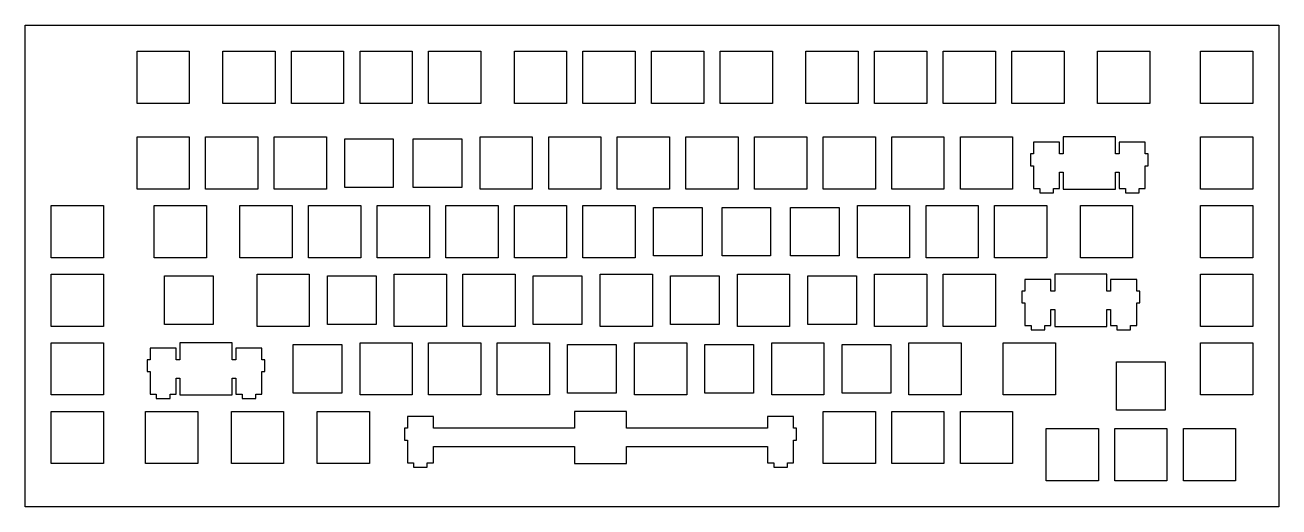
# Model space of a CAD drawing. Header units: millimetres. Extents: x 38 to 387, y 65 to 198.
import ezdxf

# ---------------------------------------------------------------- set-up
doc = ezdxf.new("R2010")
doc.units = ezdxf.units.MM
doc.layers.add('offset', color=7, linetype='Continuous')

msp = doc.modelspace()

# ---------------------------------------------------------------- linework, layer by layer
at = {"layer": 'offset', "color": 0}
for points in [[(386.62, 64.66), (38.48, 64.66), (38.48, 198.49), (386.62, 198.49)], [(84.07, 191.21), (84.07, 176.71), (69.57, 176.71), (69.57, 191.21)], [(107.88, 191.21), (107.88, 176.71), (93.38, 176.71), (93.38, 191.21)], [(126.93, 191.21), (126.93, 176.71), (112.43, 176.71), (112.43, 191.21)], [(145.98, 191.21), (145.98, 176.71), (131.48, 176.71), (131.48, 191.21)], [(165.03, 191.21), (165.03, 176.71), (150.53, 176.71), (150.53, 191.21)], [(188.84, 191.21), (188.84, 176.71), (174.34, 176.71), (174.34, 191.21)], [(207.89, 191.21), (207.89, 176.71), (193.39, 176.71), (193.39, 191.21)], [(226.94, 191.21), (226.94, 176.71), (212.44, 176.71), (212.44, 191.21)], [(245.99, 191.21), (245.99, 176.71), (231.49, 176.71), (231.49, 191.21)], [(269.8, 191.21), (269.8, 176.71), (255.3, 176.71), (255.3, 191.21)], [(288.85, 191.21), (288.85, 176.71), (274.35, 176.71), (274.35, 191.21)], [(307.9, 191.21), (307.9, 176.71), (293.4, 176.71), (293.4, 191.21)], [(326.95, 191.21), (326.95, 176.71), (312.45, 176.71), (312.45, 191.21)], [(350.77, 191.21), (350.77, 176.71), (336.27, 176.71), (336.27, 191.21)], [(379.34, 191.21), (379.34, 176.71), (364.84, 176.71), (364.84, 191.21)], [(84.07, 167.4), (84.07, 152.9), (69.57, 152.9), (69.57, 167.4)], [(103.12, 167.4), (103.12, 152.9), (88.62, 152.9), (88.62, 167.4)], [(122.17, 167.4), (122.17, 152.9), (107.67, 152.9), (107.67, 167.4)], [(179.32, 167.4), (179.32, 152.9), (164.82, 152.9), (164.82, 167.4)], [(198.37, 167.4), (198.37, 152.9), (183.87, 152.9), (183.87, 167.4)], [(217.42, 167.4), (217.42, 152.9), (202.92, 152.9), (202.92, 167.4)], [(236.47, 167.4), (236.47, 152.9), (221.97, 152.9), (221.97, 167.4)], [(255.52, 167.4), (255.52, 152.9), (241.02, 152.9), (241.02, 167.4)], [(274.57, 167.4), (274.57, 152.9), (260.07, 152.9), (260.07, 167.4)], [(293.62, 167.4), (293.62, 152.9), (279.12, 152.9), (279.12, 167.4)], [(312.67, 167.4), (312.67, 152.9), (298.17, 152.9), (298.17, 167.4)], [(326.74, 162.7), (325.72, 162.7), (325.72, 165.93), (318.47, 165.93), (318.47, 162.7), (317.64, 162.7), (317.64, 159.4), (318.47, 159.4), (318.47, 153.13), (320.19, 153.13), (320.19, 151.93), (323.99, 151.93), (323.99, 153.13), (325.72, 153.13), (325.72, 157.6), (326.74, 157.6), (326.74, 152.9), (341.24, 152.9), (341.24, 157.6), (342.27, 157.6), (342.27, 153.13), (343.99, 153.13), (343.99, 151.93), (347.79, 151.93), (347.79, 153.13), (349.52, 153.13), (349.52, 159.4), (350.34, 159.4), (350.34, 162.7), (349.52, 162.7), (349.52, 165.93), (342.27, 165.93), (342.27, 162.7), (341.24, 162.7), (341.24, 167.4), (326.74, 167.4)], [(379.34, 167.4), (379.34, 152.9), (364.84, 152.9), (364.84, 167.4)], [(140.72, 166.9), (140.72, 153.4), (127.22, 153.4), (127.22, 166.9)], [(159.77, 166.9), (159.77, 153.4), (146.27, 153.4), (146.27, 166.9)], [(60.25, 148.35), (60.25, 133.85), (45.75, 133.85), (45.75, 148.35)], [(88.83, 148.35), (88.83, 133.85), (74.33, 133.85), (74.33, 148.35)], [(112.64, 148.35), (112.64, 133.85), (98.14, 133.85), (98.14, 148.35)], [(131.69, 148.35), (131.69, 133.85), (117.19, 133.85), (117.19, 148.35)], [(150.74, 148.35), (150.74, 133.85), (136.24, 133.85), (136.24, 148.35)], [(169.79, 148.35), (169.79, 133.85), (155.29, 133.85), (155.29, 148.35)], [(188.84, 148.35), (188.84, 133.85), (174.34, 133.85), (174.34, 148.35)], [(207.89, 148.35), (207.89, 133.85), (193.39, 133.85), (193.39, 148.35)], [(226.44, 147.85), (226.44, 134.35), (212.94, 134.35), (212.94, 147.85)], [(245.49, 147.85), (245.49, 134.35), (231.99, 134.35), (231.99, 147.85)], [(264.54, 147.85), (264.54, 134.35), (251.04, 134.35), (251.04, 147.85)], [(284.09, 148.35), (284.09, 133.85), (269.59, 133.85), (269.59, 148.35)], [(303.14, 148.35), (303.14, 133.85), (288.64, 133.85), (288.64, 148.35)], [(322.19, 148.35), (322.19, 133.85), (307.69, 133.85), (307.69, 148.35)], [(346, 148.35), (346, 133.85), (331.5, 133.85), (331.5, 148.35)], [(379.34, 148.35), (379.34, 133.85), (364.84, 133.85), (364.84, 148.35)], [(60.25, 129.3), (60.25, 114.8), (45.75, 114.8), (45.75, 129.3)], [(117.4, 129.3), (117.4, 114.8), (102.9, 114.8), (102.9, 129.3)], [(155.5, 129.3), (155.5, 114.8), (141, 114.8), (141, 129.3)], [(174.55, 129.3), (174.55, 114.8), (160.05, 114.8), (160.05, 129.3)], [(212.65, 129.3), (212.65, 114.8), (198.15, 114.8), (198.15, 129.3)], [(250.75, 129.3), (250.75, 114.8), (236.25, 114.8), (236.25, 129.3)], [(288.85, 129.3), (288.85, 114.8), (274.35, 114.8), (274.35, 129.3)], [(307.9, 129.3), (307.9, 114.8), (293.4, 114.8), (293.4, 129.3)], [(324.36, 124.6), (323.33, 124.6), (323.33, 127.83), (316.08, 127.83), (316.08, 124.6), (315.26, 124.6), (315.26, 121.3), (316.08, 121.3), (316.08, 115.03), (317.81, 115.03), (317.81, 113.83), (321.61, 113.83), (321.61, 115.03), (323.33, 115.03), (323.33, 119.5), (324.36, 119.5), (324.36, 114.8), (338.86, 114.8), (338.86, 119.5), (339.88, 119.5), (339.88, 115.03), (341.61, 115.03), (341.61, 113.83), (345.41, 113.83), (345.41, 115.03), (347.13, 115.03), (347.13, 121.3), (347.96, 121.3), (347.96, 124.6), (347.13, 124.6), (347.13, 127.83), (339.88, 127.83), (339.88, 124.6), (338.86, 124.6), (338.86, 129.3), (324.36, 129.3)], [(379.34, 129.3), (379.34, 114.8), (364.84, 114.8), (364.84, 129.3)], [(90.71, 128.8), (90.71, 115.3), (77.21, 115.3), (77.21, 128.8)], [(135.95, 128.8), (135.95, 115.3), (122.45, 115.3), (122.45, 128.8)], [(193.1, 128.8), (193.1, 115.3), (179.6, 115.3), (179.6, 128.8)], [(231.2, 128.8), (231.2, 115.3), (217.7, 115.3), (217.7, 128.8)], [(269.3, 128.8), (269.3, 115.3), (255.8, 115.3), (255.8, 128.8)], [(60.25, 110.25), (60.25, 95.75), (45.75, 95.75), (45.75, 110.25)], [(81.47, 105.55), (80.45, 105.55), (80.45, 108.78), (73.2, 108.78), (73.2, 105.55), (72.37, 105.55), (72.37, 102.25), (73.2, 102.25), (73.2, 95.98), (74.92, 95.98), (74.92, 94.78), (78.72, 94.78), (78.72, 95.98), (80.45, 95.98), (80.45, 100.45), (81.47, 100.45), (81.47, 95.75), (95.97, 95.75), (95.97, 100.45), (97, 100.45), (97, 95.98), (98.72, 95.98), (98.72, 94.78), (102.52, 94.78), (102.52, 95.98), (104.25, 95.98), (104.25, 102.25), (105.07, 102.25), (105.07, 105.55), (104.25, 105.55), (104.25, 108.78), (97, 108.78), (97, 105.55), (95.97, 105.55), (95.97, 110.25), (81.47, 110.25)], [(126.43, 109.75), (126.43, 96.25), (112.93, 96.25), (112.93, 109.75)], [(145.98, 110.25), (145.98, 95.75), (131.48, 95.75), (131.48, 110.25)], [(165.03, 110.25), (165.03, 95.75), (150.53, 95.75), (150.53, 110.25)], [(184.08, 110.25), (184.08, 95.75), (169.58, 95.75), (169.58, 110.25)], [(202.63, 109.75), (202.63, 96.25), (189.13, 96.25), (189.13, 109.75)], [(222.18, 110.25), (222.18, 95.75), (207.68, 95.75), (207.68, 110.25)], [(240.73, 109.75), (240.73, 96.25), (227.23, 96.25), (227.23, 109.75)], [(260.28, 110.25), (260.28, 95.75), (245.78, 95.75), (245.78, 110.25)], [(278.83, 109.75), (278.83, 96.25), (265.33, 96.25), (265.33, 109.75)], [(298.38, 110.25), (298.38, 95.75), (283.88, 95.75), (283.88, 110.25)], [(324.57, 110.25), (324.57, 95.75), (310.07, 95.75), (310.07, 110.25)], [(379.34, 110.25), (379.34, 95.75), (364.84, 95.75), (364.84, 110.25)], [(355.03, 104.99), (355.03, 91.49), (341.53, 91.49), (341.53, 104.99)], [(60.25, 91.2), (60.25, 76.7), (45.75, 76.7), (45.75, 91.2)], [(86.45, 91.2), (86.45, 76.7), (71.95, 76.7), (71.95, 91.2)], [(110.26, 91.2), (110.26, 76.7), (95.76, 76.7), (95.76, 91.2)], [(134.07, 91.2), (134.07, 76.7), (119.57, 76.7), (119.57, 91.2)], [(191.01, 86.5), (151.88, 86.5), (151.88, 89.73), (144.63, 89.73), (144.63, 86.5), (143.81, 86.5), (143.81, 83.2), (144.63, 83.2), (144.63, 76.93), (146.36, 76.93), (146.36, 75.73), (150.16, 75.73), (150.16, 76.93), (151.88, 76.93), (151.88, 81.4), (191.01, 81.4), (191.01, 76.7), (205.51, 76.7), (205.51, 81.4), (244.63, 81.4), (244.63, 76.93), (246.36, 76.93), (246.36, 75.73), (250.16, 75.73), (250.16, 76.93), (251.88, 76.93), (251.88, 83.2), (252.71, 83.2), (252.71, 86.5), (251.88, 86.5), (251.88, 89.73), (244.63, 89.73), (244.63, 86.5), (205.51, 86.5), (205.51, 91.2), (191.01, 91.2)], [(274.57, 91.2), (274.57, 76.7), (260.07, 76.7), (260.07, 91.2)], [(293.62, 91.2), (293.62, 76.7), (279.12, 76.7), (279.12, 91.2)], [(312.67, 91.2), (312.67, 76.7), (298.17, 76.7), (298.17, 91.2)], [(336.48, 86.44), (336.48, 71.94), (321.98, 71.94), (321.98, 86.44)], [(355.53, 86.44), (355.53, 71.94), (341.03, 71.94), (341.03, 86.44)], [(374.58, 86.44), (374.58, 71.94), (360.08, 71.94), (360.08, 86.44)]]:
    msp.add_lwpolyline(points, close=True, dxfattribs=at)

doc.saveas('drawing.dxf')
